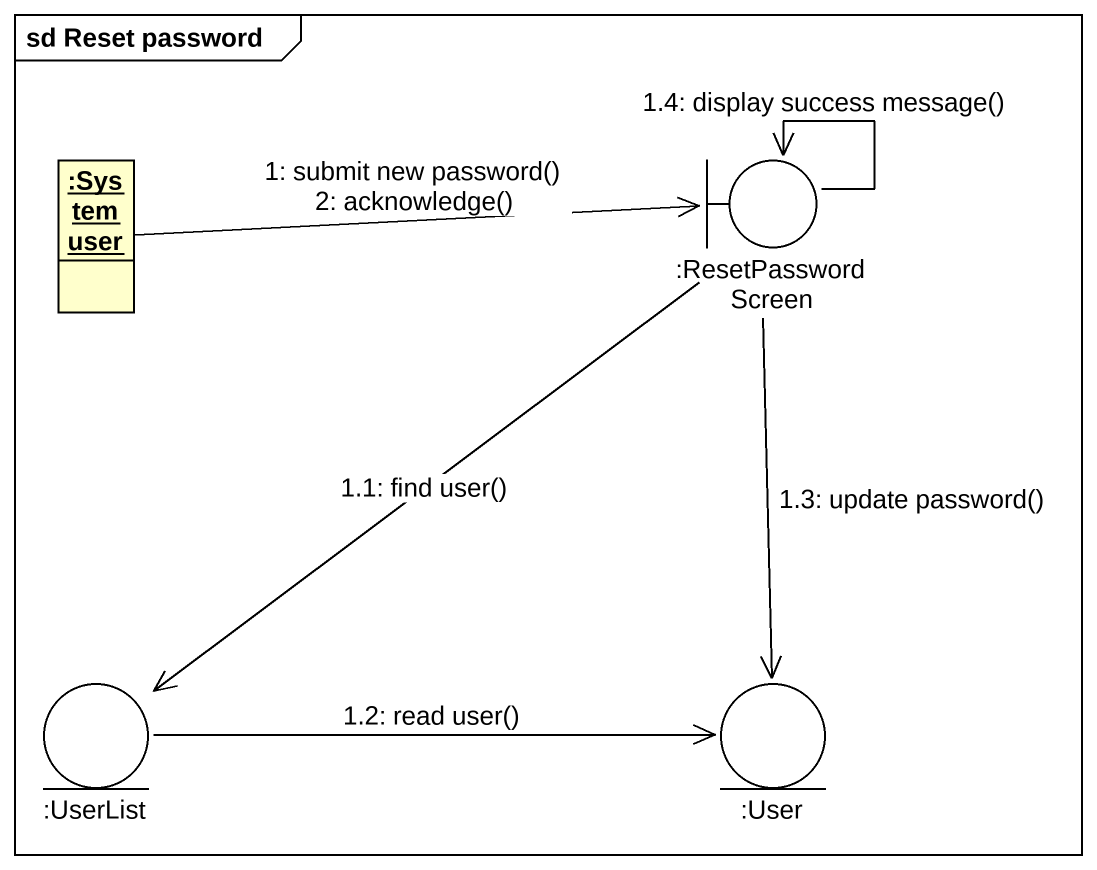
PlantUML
@startuml
mainframe sd Reset password
allowmixing
hide circle
hide empty members
object ":System user" as System_user
boundary ":ResetPasswordScreen" as ResetPasswordScreen
entity ":UserList" as UserList
entity ":User" as User
System_user -right-> ResetPasswordScreen : 1: submit new password()\n2: acknowledge()
ResetPasswordScreen --> UserList : 1.1: find user()
UserList -right-> User : 1.2: read user()
ResetPasswordScreen --> User : 1.3: update password()
ResetPasswordScreen --> ResetPasswordScreen : 1.4: display success message()
@enduml
